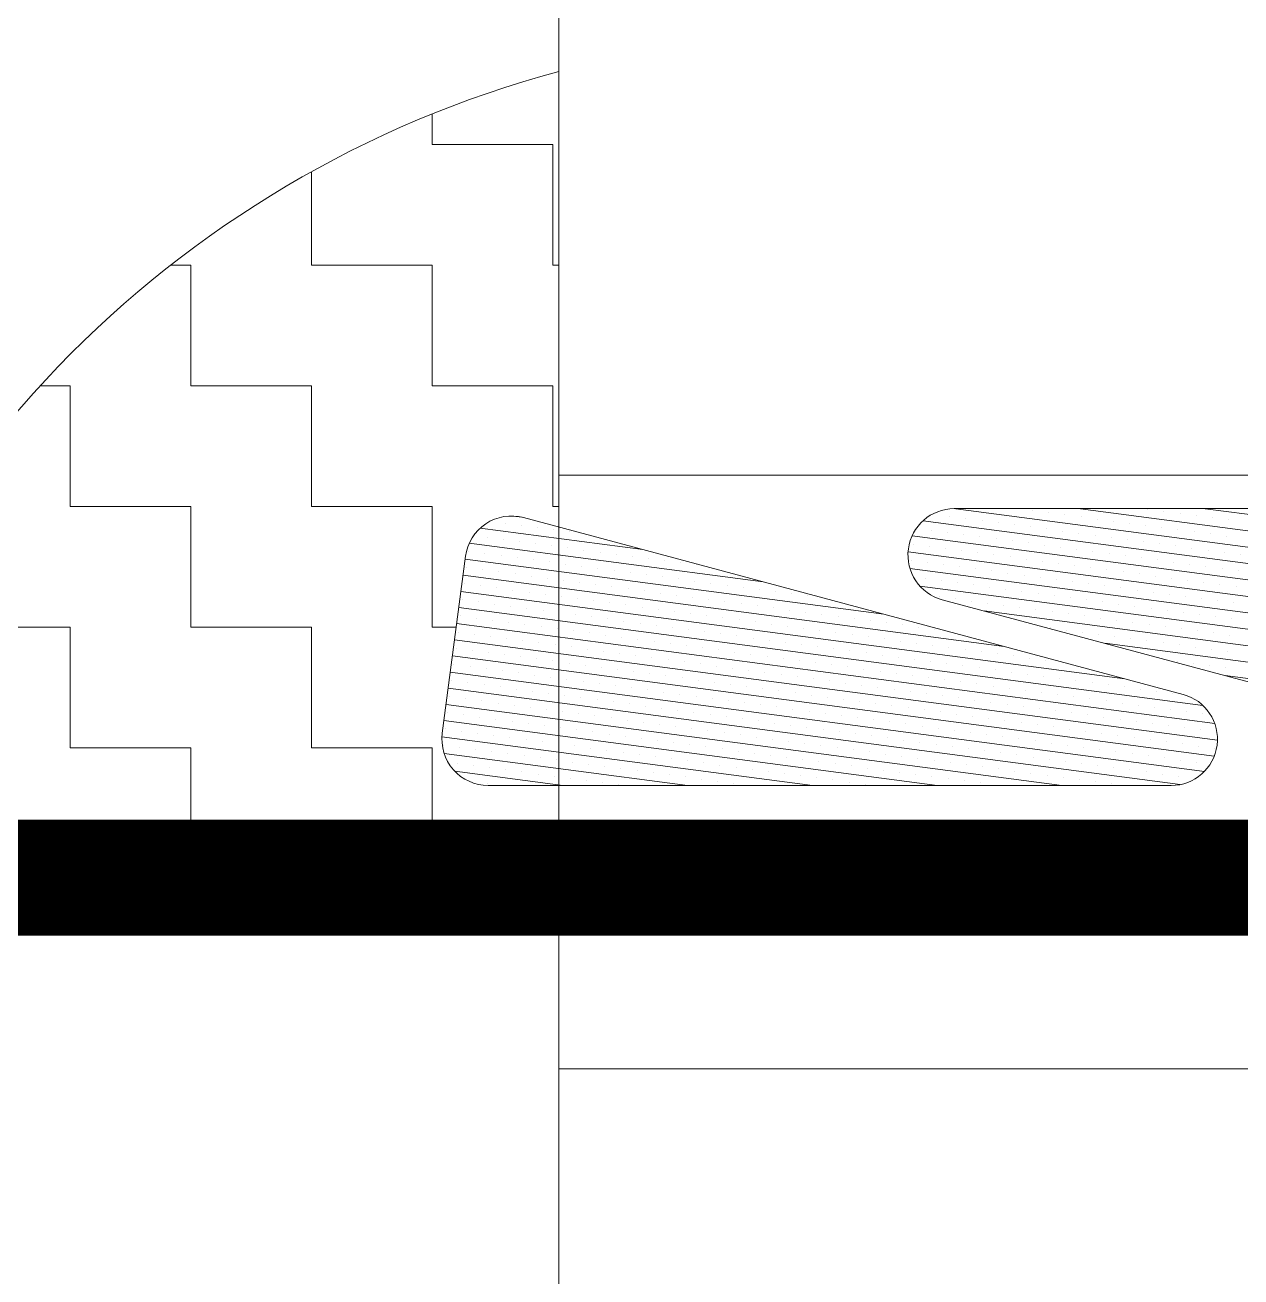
# Model space of a CAD drawing. Header units: inches. Extents: x 0 to 703, y 0 to 93.
# Drawn here: x 632.664 to 633.294, y 91.413 to 92.062 of the extents above; entities that cross this region are included whole.
import ezdxf

# ---------------------------------------------------------------- set-up
doc = ezdxf.new("R2010")
doc.units = ezdxf.units.IN
doc.header["$MEASUREMENT"] = 0
doc.layers.add('BP Mastic', color=191, linetype='Continuous', lineweight=0)
doc.layers.add('BP Others', color=190, linetype='Continuous', lineweight=0)
doc.layers.add('Metal', color=7, linetype='Continuous', true_color=0x803345)

# ---------------------------------------------------------------- blocks, each defined once
blk = doc.blocks.new('*X20')
at = {"color": 0}
for p, q in [((15.30407, 19.60279), (15.56126, 19.63665)), ((15.30522, 19.59407), (15.6286, 19.63665)), ((15.30637, 19.58536), (15.69593, 19.63665)), ((15.5836, 19.63516), (15.5836, 19.63516)), ((15.59232, 19.6363), (15.59232, 19.6363)), ((15.65446, 19.63562), (15.65446, 19.63562)), ((15.30752, 19.57665), (15.71359, 19.63011)), ((15.54875, 19.63057), (15.54875, 19.63057)), ((15.55746, 19.63171), (15.55746, 19.63171)), ((15.56617, 19.63286), (15.56617, 19.63286)), ((15.57489, 19.63401), (15.57489, 19.63401)), ((15.60218, 19.62874), (15.60218, 19.62874)), ((15.61089, 19.62988), (15.61089, 19.62988)), ((15.6196, 19.63103), (15.6196, 19.63103)), ((15.62832, 19.63218), (15.62832, 19.63218)), ((15.63703, 19.63332), (15.63703, 19.63332)), ((15.64575, 19.63447), (15.64575, 19.63447)), ((15.67303, 19.6292), (15.67303, 19.6292)), ((15.68175, 19.63035), (15.68175, 19.63035)), ((15.69046, 19.63149), (15.69046, 19.63149)), ((15.69918, 19.63264), (15.69918, 19.63264)), ((15.70789, 19.63379), (15.70789, 19.63379)), ((15.93002, 19.63201), (15.93497, 19.63266)), ((15.93904, 19.62876), (15.93904, 19.62876)), ((15.30866, 19.56793), (15.71948, 19.62202)), ((15.54989, 19.62185), (15.54989, 19.62185)), ((15.55861, 19.623), (15.55861, 19.623)), ((15.56732, 19.62415), (15.56732, 19.62415)), ((15.57603, 19.62529), (15.57603, 19.62529)), ((15.58475, 19.62644), (15.58475, 19.62644)), ((15.59346, 19.62759), (15.59346, 19.62759)), ((15.62075, 19.62232), (15.62075, 19.62232)), ((15.62947, 19.62346), (15.62947, 19.62346)), ((15.63818, 19.62461), (15.63818, 19.62461)), ((15.64689, 19.62576), (15.64689, 19.62576)), ((15.65561, 19.6269), (15.65561, 19.6269)), ((15.66432, 19.62805), (15.66432, 19.62805)), ((15.6829, 19.62163), (15.6829, 19.62163)), ((15.69161, 19.62278), (15.69161, 19.62278)), ((15.70032, 19.62393), (15.70032, 19.62393)), ((15.70904, 19.62507), (15.70904, 19.62507)), ((15.86489, 19.61457), (15.95261, 19.62611)), ((15.90418, 19.62417), (15.90418, 19.62417)), ((15.9129, 19.62532), (15.9129, 19.62532)), ((15.92161, 19.62647), (15.92161, 19.62647)), ((15.93033, 19.62761), (15.93033, 19.62761)), ((15.56847, 19.61543), (15.56847, 19.61543)), ((15.57718, 19.61658), (15.57718, 19.61658)), ((15.5859, 19.61773), (15.5859, 19.61773)), ((15.59461, 19.61887), (15.59461, 19.61887)), ((15.60332, 19.62002), (15.60332, 19.62002)), ((15.61204, 19.62117), (15.61204, 19.62117)), ((15.63061, 19.61475), (15.63061, 19.61475)), ((15.63933, 19.6159), (15.63933, 19.6159)), ((15.64804, 19.61704), (15.64804, 19.61704)), ((15.65675, 19.61819), (15.65675, 19.61819)), ((15.66547, 19.61934), (15.66547, 19.61934)), ((15.67418, 19.62049), (15.67418, 19.62049)), ((15.70147, 19.61521), (15.70147, 19.61521)), ((15.71018, 19.61636), (15.71018, 19.61636)), ((15.7189, 19.61751), (15.7189, 19.61751)), ((15.79985, 19.59714), (15.95849, 19.61802)), ((15.90533, 19.61546), (15.90533, 19.61546)), ((15.91405, 19.6166), (15.91405, 19.6166)), ((15.92276, 19.61775), (15.92276, 19.61775)), ((15.93147, 19.6189), (15.93147, 19.6189)), ((15.94019, 19.62005), (15.94019, 19.62005)), ((15.9489, 19.62119), (15.9489, 19.62119)), ((15.30981, 19.55922), (15.72167, 19.61344)), ((15.54233, 19.61199), (15.54233, 19.61199)), ((15.55104, 19.61314), (15.55104, 19.61314)), ((15.55975, 19.61429), (15.55975, 19.61429)), ((15.58704, 19.60901), (15.58704, 19.60901)), ((15.59576, 19.61016), (15.59576, 19.61016)), ((15.60447, 19.61131), (15.60447, 19.61131)), ((15.61318, 19.61246), (15.61318, 19.61246)), ((15.6219, 19.6136), (15.6219, 19.6136)), ((15.64919, 19.60833), (15.64919, 19.60833)), ((15.6579, 19.60948), (15.6579, 19.60948)), ((15.66662, 19.61062), (15.66662, 19.61062)), ((15.67533, 19.61177), (15.67533, 19.61177)), ((15.68404, 19.61292), (15.68404, 19.61292)), ((15.69276, 19.61407), (15.69276, 19.61407)), ((15.72005, 19.60879), (15.72005, 19.60879)), ((15.73481, 19.57971), (15.96072, 19.60945)), ((15.85305, 19.60857), (15.85305, 19.60857)), ((15.86176, 19.60972), (15.86176, 19.60972)), ((15.87048, 19.61087), (15.87048, 19.61087)), ((15.87919, 19.61202), (15.87919, 19.61202)), ((15.8879, 19.61316), (15.8879, 19.61316)), ((15.89662, 19.61431), (15.89662, 19.61431)), ((15.92391, 19.60904), (15.92391, 19.60904)), ((15.93262, 19.61019), (15.93262, 19.61019)), ((15.94133, 19.61133), (15.94133, 19.61133)), ((15.95005, 19.61248), (15.95005, 19.61248)), ((15.95876, 19.61363), (15.95876, 19.61363)), ((15.31096, 19.5505), (15.72068, 19.60444)), ((15.54347, 19.60328), (15.54347, 19.60328)), ((15.55219, 19.60442), (15.55219, 19.60442)), ((15.5609, 19.60557), (15.5609, 19.60557)), ((15.56962, 19.60672), (15.56962, 19.60672)), ((15.57833, 19.60787), (15.57833, 19.60787)), ((15.5969, 19.60145), (15.5969, 19.60145)), ((15.60562, 19.60259), (15.60562, 19.60259)), ((15.61433, 19.60374), (15.61433, 19.60374)), ((15.62305, 19.60489), (15.62305, 19.60489)), ((15.63176, 19.60604), (15.63176, 19.60604)), ((15.64047, 19.60718), (15.64047, 19.60718)), ((15.66776, 19.60191), (15.66776, 19.60191)), ((15.67648, 19.60306), (15.67648, 19.60306)), ((15.68519, 19.6042), (15.68519, 19.6042)), ((15.6939, 19.60535), (15.6939, 19.60535)), ((15.70262, 19.6065), (15.70262, 19.6065)), ((15.71133, 19.60765), (15.71133, 19.60765)), ((15.83562, 19.60628), (15.83562, 19.60628)), ((15.84433, 19.60743), (15.84433, 19.60743)), ((15.87162, 19.60215), (15.87162, 19.60215)), ((15.88034, 19.6033), (15.88034, 19.6033)), ((15.88905, 19.60445), (15.88905, 19.60445)), ((15.89776, 19.6056), (15.89776, 19.6056)), ((15.90648, 19.60674), (15.90648, 19.60674)), ((15.91519, 19.60789), (15.91519, 19.60789)), ((15.93377, 19.60147), (15.93377, 19.60147)), ((15.94248, 19.60262), (15.94248, 19.60262)), ((15.95119, 19.60377), (15.95119, 19.60377)), ((15.95991, 19.60491), (15.95991, 19.60491)), ((15.3121, 19.54179), (15.71527, 19.59487)), ((15.54462, 19.59456), (15.54462, 19.59456)), ((15.55333, 19.59571), (15.55333, 19.59571)), ((15.56205, 19.59686), (15.56205, 19.59686)), ((15.57076, 19.59801), (15.57076, 19.59801)), ((15.57948, 19.59915), (15.57948, 19.59915)), ((15.58819, 19.6003), (15.58819, 19.6003)), ((15.61548, 19.59503), (15.61548, 19.59503)), ((15.62419, 19.59617), (15.62419, 19.59617)), ((15.63291, 19.59732), (15.63291, 19.59732)), ((15.64162, 19.59847), (15.64162, 19.59847)), ((15.65033, 19.59962), (15.65033, 19.59962)), ((15.65905, 19.60076), (15.65905, 19.60076)), ((15.66976, 19.56228), (15.96187, 19.60074)), ((15.68634, 19.59549), (15.68634, 19.59549)), ((15.69505, 19.59664), (15.69505, 19.59664)), ((15.70376, 19.59779), (15.70376, 19.59779)), ((15.71248, 19.59893), (15.71248, 19.59893)), ((15.81934, 19.59527), (15.81934, 19.59527)), ((15.82805, 19.59642), (15.82805, 19.59642)), ((15.83677, 19.59757), (15.83677, 19.59757)), ((15.84548, 19.59871), (15.84548, 19.59871)), ((15.8542, 19.59986), (15.8542, 19.59986)), ((15.86291, 19.60101), (15.86291, 19.60101)), ((15.88148, 19.59459), (15.88148, 19.59459)), ((15.8902, 19.59574), (15.8902, 19.59574)), ((15.89891, 19.59688), (15.89891, 19.59688)), ((15.90763, 19.59803), (15.90763, 19.59803)), ((15.91634, 19.59918), (15.91634, 19.59918)), ((15.92505, 19.60032), (15.92505, 19.60032)), ((15.95234, 19.59505), (15.95234, 19.59505)), ((15.96106, 19.5962), (15.96106, 19.5962)), ((15.5632, 19.58814), (15.5632, 19.58814)), ((15.57191, 19.58929), (15.57191, 19.58929)), ((15.58062, 19.59044), (15.58062, 19.59044)), ((15.58934, 19.59159), (15.58934, 19.59159)), ((15.59805, 19.59273), (15.59805, 19.59273)), ((15.60472, 19.54485), (15.96302, 19.59202)), ((15.60677, 19.59388), (15.60677, 19.59388)), ((15.63405, 19.58861), (15.63405, 19.58861)), ((15.64277, 19.58976), (15.64277, 19.58976)), ((15.65148, 19.5909), (15.65148, 19.5909)), ((15.6602, 19.59205), (15.6602, 19.59205)), ((15.66891, 19.5932), (15.66891, 19.5932)), ((15.67762, 19.59434), (15.67762, 19.59434)), ((15.6962, 19.58792), (15.6962, 19.58792)), ((15.70491, 19.58907), (15.70491, 19.58907)), ((15.77577, 19.58954), (15.77577, 19.58954)), ((15.78448, 19.59068), (15.78448, 19.59068)), ((15.7932, 19.59183), (15.7932, 19.59183)), ((15.80191, 19.59298), (15.80191, 19.59298)), ((15.81063, 19.59412), (15.81063, 19.59412)), ((15.8292, 19.5877), (15.8292, 19.5877)), ((15.83791, 19.58885), (15.83791, 19.58885)), ((15.84663, 19.59), (15.84663, 19.59)), ((15.85534, 19.59115), (15.85534, 19.59115)), ((15.86406, 19.59229), (15.86406, 19.59229)), ((15.87277, 19.59344), (15.87277, 19.59344)), ((15.90006, 19.58817), (15.90006, 19.58817)), ((15.90877, 19.58932), (15.90877, 19.58932)), ((15.91749, 19.59046), (15.91749, 19.59046)), ((15.9262, 19.59161), (15.9262, 19.59161)), ((15.93491, 19.59276), (15.93491, 19.59276)), ((15.94363, 19.5939), (15.94363, 19.5939)), ((15.31325, 19.53308), (15.68058, 19.58144)), ((15.54577, 19.58585), (15.54577, 19.58585)), ((15.55448, 19.587), (15.55448, 19.587)), ((15.56252, 19.53043), (15.96416, 19.58331)), ((15.58177, 19.58172), (15.58177, 19.58172)), ((15.59048, 19.58287), (15.59048, 19.58287)), ((15.5992, 19.58402), (15.5992, 19.58402)), ((15.60791, 19.58517), (15.60791, 19.58517)), ((15.61663, 19.58631), (15.61663, 19.58631)), ((15.62534, 19.58746), (15.62534, 19.58746)), ((15.64392, 19.58104), (15.64392, 19.58104)), ((15.65263, 19.58219), (15.65263, 19.58219)), ((15.66134, 19.58334), (15.66134, 19.58334)), ((15.67006, 19.58448), (15.67006, 19.58448)), ((15.67877, 19.58563), (15.67877, 19.58563)), ((15.68748, 19.58678), (15.68748, 19.58678)), ((15.78563, 19.58197), (15.78563, 19.58197)), ((15.79435, 19.58312), (15.79435, 19.58312)), ((15.80306, 19.58426), (15.80306, 19.58426)), ((15.81177, 19.58541), (15.81177, 19.58541)), ((15.82049, 19.58656), (15.82049, 19.58656)), ((15.84778, 19.58129), (15.84778, 19.58129)), ((15.85649, 19.58243), (15.85649, 19.58243)), ((15.8652, 19.58358), (15.8652, 19.58358)), ((15.87392, 19.58473), (15.87392, 19.58473)), ((15.88263, 19.58587), (15.88263, 19.58587)), ((15.89135, 19.58702), (15.89135, 19.58702)), ((15.91863, 19.58175), (15.91863, 19.58175)), ((15.92735, 19.5829), (15.92735, 19.5829)), ((15.93606, 19.58404), (15.93606, 19.58404)), ((15.94478, 19.58519), (15.94478, 19.58519)), ((15.95349, 19.58634), (15.95349, 19.58634)), ((15.9622, 19.58749), (15.9622, 19.58749)), ((15.54692, 19.57714), (15.54692, 19.57714)), ((15.55563, 19.57828), (15.55563, 19.57828)), ((15.55617, 19.52073), (15.96531, 19.5746)), ((15.56434, 19.57943), (15.56434, 19.57943)), ((15.57306, 19.58058), (15.57306, 19.58058)), ((15.60035, 19.57531), (15.60035, 19.57531)), ((15.60906, 19.57645), (15.60906, 19.57645)), ((15.61777, 19.5776), (15.61777, 19.5776)), ((15.62649, 19.57875), (15.62649, 19.57875)), ((15.6352, 19.57989), (15.6352, 19.57989)), ((15.73335, 19.57509), (15.73335, 19.57509)), ((15.74206, 19.57623), (15.74206, 19.57623)), ((15.75078, 19.57738), (15.75078, 19.57738)), ((15.75949, 19.57853), (15.75949, 19.57853)), ((15.7682, 19.57967), (15.7682, 19.57967)), ((15.77692, 19.58082), (15.77692, 19.58082)), ((15.79549, 19.5744), (15.79549, 19.5744)), ((15.80421, 19.57555), (15.80421, 19.57555)), ((15.81292, 19.5767), (15.81292, 19.5767)), ((15.82163, 19.57784), (15.82163, 19.57784)), ((15.83035, 19.57899), (15.83035, 19.57899)), ((15.83906, 19.58014), (15.83906, 19.58014)), ((15.86635, 19.57487), (15.86635, 19.57487)), ((15.87506, 19.57601), (15.87506, 19.57601)), ((15.88378, 19.57716), (15.88378, 19.57716)), ((15.89249, 19.57831), (15.89249, 19.57831)), ((15.90121, 19.57945), (15.90121, 19.57945)), ((15.90992, 19.5806), (15.90992, 19.5806)), ((15.92849, 19.57418), (15.92849, 19.57418)), ((15.93721, 19.57533), (15.93721, 19.57533)), ((15.94592, 19.57648), (15.94592, 19.57648)), ((15.95464, 19.57762), (15.95464, 19.57762)), ((15.96335, 19.57877), (15.96335, 19.57877)), ((15.54806, 19.56842), (15.54806, 19.56842)), ((15.55678, 19.56957), (15.55678, 19.56957)), ((15.56549, 19.57072), (15.56549, 19.57072)), ((15.5742, 19.57186), (15.5742, 19.57186)), ((15.58292, 19.57301), (15.58292, 19.57301)), ((15.59163, 19.57416), (15.59163, 19.57416)), ((15.61021, 19.56774), (15.61021, 19.56774)), ((15.61892, 19.56889), (15.61892, 19.56889)), ((15.62763, 19.57003), (15.62763, 19.57003)), ((15.63635, 19.57118), (15.63635, 19.57118)), ((15.64506, 19.57233), (15.64506, 19.57233)), ((15.70721, 19.57164), (15.70721, 19.57164)), ((15.71592, 19.57279), (15.71592, 19.57279)), ((15.72463, 19.57394), (15.72463, 19.57394)), ((15.74321, 19.56752), (15.74321, 19.56752)), ((15.75192, 19.56867), (15.75192, 19.56867)), ((15.76064, 19.56981), (15.76064, 19.56981)), ((15.76935, 19.57096), (15.76935, 19.57096)), ((15.77806, 19.57211), (15.77806, 19.57211)), ((15.78678, 19.57325), (15.78678, 19.57325)), ((15.81407, 19.56798), (15.81407, 19.56798)), ((15.82278, 19.56913), (15.82278, 19.56913)), ((15.8315, 19.57028), (15.8315, 19.57028)), ((15.84021, 19.57142), (15.84021, 19.57142)), ((15.84892, 19.57257), (15.84892, 19.57257)), ((15.85764, 19.57372), (15.85764, 19.57372)), ((15.88493, 19.56845), (15.88493, 19.56845)), ((15.89364, 19.56959), (15.89364, 19.56959)), ((15.90235, 19.57074), (15.90235, 19.57074)), ((15.91107, 19.57189), (15.91107, 19.57189)), ((15.91978, 19.57304), (15.91978, 19.57304)), ((15.94707, 19.56776), (15.94707, 19.56776)), ((15.95578, 19.56891), (15.95578, 19.56891)), ((15.9645, 19.57006), (15.9645, 19.57006)), ((15.3144, 19.52436), (15.61554, 19.56401)), ((15.5547, 19.51167), (15.96646, 19.56588)), ((15.55792, 19.56086), (15.55792, 19.56086)), ((15.56664, 19.562), (15.56664, 19.562)), ((15.57535, 19.56315), (15.57535, 19.56315)), ((15.58407, 19.5643), (15.58407, 19.5643)), ((15.59278, 19.56544), (15.59278, 19.56544)), ((15.60149, 19.56659), (15.60149, 19.56659)), ((15.69964, 19.56178), (15.69964, 19.56178)), ((15.70835, 19.56293), (15.70835, 19.56293)), ((15.71707, 19.56408), (15.71707, 19.56408)), ((15.72578, 19.56522), (15.72578, 19.56522)), ((15.7345, 19.56637), (15.7345, 19.56637)), ((15.76178, 19.5611), (15.76178, 19.5611)), ((15.7705, 19.56225), (15.7705, 19.56225)), ((15.77921, 19.56339), (15.77921, 19.56339)), ((15.78793, 19.56454), (15.78793, 19.56454)), ((15.79664, 19.56569), (15.79664, 19.56569)), ((15.80535, 19.56684), (15.80535, 19.56684)), ((15.83264, 19.56156), (15.83264, 19.56156)), ((15.84136, 19.56271), (15.84136, 19.56271)), ((15.85007, 19.56386), (15.85007, 19.56386)), ((15.85878, 19.565), (15.85878, 19.565)), ((15.8675, 19.56615), (15.8675, 19.56615)), ((15.87621, 19.5673), (15.87621, 19.5673)), ((15.89479, 19.56088), (15.89479, 19.56088)), ((15.9035, 19.56203), (15.9035, 19.56203)), ((15.91221, 19.56317), (15.91221, 19.56317)), ((15.92093, 19.56432), (15.92093, 19.56432)), ((15.92964, 19.56547), (15.92964, 19.56547)), ((15.93836, 19.56662), (15.93836, 19.56662)), ((15.96564, 19.56134), (15.96564, 19.56134)), ((15.54921, 19.55971), (15.54921, 19.55971)), ((15.55645, 19.50304), (15.9676, 19.55717)), ((15.5765, 19.55444), (15.5765, 19.55444)), ((15.64736, 19.5549), (15.64736, 19.5549)), ((15.65607, 19.55605), (15.65607, 19.55605)), ((15.66478, 19.55719), (15.66478, 19.55719)), ((15.6735, 19.55834), (15.6735, 19.55834)), ((15.68221, 19.55949), (15.68221, 19.55949)), ((15.69093, 19.56064), (15.69093, 19.56064)), ((15.7095, 19.55422), (15.7095, 19.55422)), ((15.71821, 19.55536), (15.71821, 19.55536)), ((15.72693, 19.55651), (15.72693, 19.55651)), ((15.73564, 19.55766), (15.73564, 19.55766)), ((15.74436, 19.5588), (15.74436, 19.5588)), ((15.75307, 19.55995), (15.75307, 19.55995)), ((15.78036, 19.55468), (15.78036, 19.55468)), ((15.78907, 19.55583), (15.78907, 19.55583)), ((15.79779, 19.55697), (15.79779, 19.55697)), ((15.8065, 19.55812), (15.8065, 19.55812)), ((15.81521, 19.55927), (15.81521, 19.55927)), ((15.82393, 19.56042), (15.82393, 19.56042)), ((15.8425, 19.554), (15.8425, 19.554)), ((15.85122, 19.55514), (15.85122, 19.55514)), ((15.85993, 19.55629), (15.85993, 19.55629)), ((15.86865, 19.55744), (15.86865, 19.55744)), ((15.87736, 19.55859), (15.87736, 19.55859)), ((15.88607, 19.55973), (15.88607, 19.55973)), ((15.91336, 19.55446), (15.91336, 19.55446)), ((15.92208, 19.55561), (15.92208, 19.55561)), ((15.93079, 19.55675), (15.93079, 19.55675)), ((15.9395, 19.5579), (15.9395, 19.5579)), ((15.94822, 19.55905), (15.94822, 19.55905)), ((15.95693, 19.5602), (15.95693, 19.5602)), ((15.55036, 19.55099), (15.55036, 19.55099)), ((15.55907, 19.55214), (15.55907, 19.55214)), ((15.56173, 19.49487), (15.96875, 19.54846)), ((15.56778, 19.55329), (15.56778, 19.55329)), ((15.63864, 19.55375), (15.63864, 19.55375)), ((15.65722, 19.54733), (15.65722, 19.54733)), ((15.66593, 19.54848), (15.66593, 19.54848)), ((15.67465, 19.54963), (15.67465, 19.54963)), ((15.68336, 19.55077), (15.68336, 19.55077)), ((15.69207, 19.55192), (15.69207, 19.55192)), ((15.70079, 19.55307), (15.70079, 19.55307)), ((15.72808, 19.5478), (15.72808, 19.5478)), ((15.73679, 19.54894), (15.73679, 19.54894)), ((15.7455, 19.55009), (15.7455, 19.55009)), ((15.75422, 19.55124), (15.75422, 19.55124)), ((15.76293, 19.55239), (15.76293, 19.55239)), ((15.77165, 19.55353), (15.77165, 19.55353)), ((15.79893, 19.54826), (15.79893, 19.54826)), ((15.80765, 19.54941), (15.80765, 19.54941)), ((15.81636, 19.55055), (15.81636, 19.55055)), ((15.82508, 19.5517), (15.82508, 19.5517)), ((15.83379, 19.55285), (15.83379, 19.55285)), ((15.86108, 19.54758), (15.86108, 19.54758)), ((15.86979, 19.54872), (15.86979, 19.54872)), ((15.87851, 19.54987), (15.87851, 19.54987)), ((15.88722, 19.55102), (15.88722, 19.55102)), ((15.89593, 19.55217), (15.89593, 19.55217)), ((15.90465, 19.55331), (15.90465, 19.55331)), ((15.93194, 19.54804), (15.93194, 19.54804)), ((15.94065, 19.54919), (15.94065, 19.54919)), ((15.94936, 19.55034), (15.94936, 19.55034)), ((15.95808, 19.55148), (15.95808, 19.55148)), ((15.96679, 19.55263), (15.96679, 19.55263)), ((15.31555, 19.51565), (15.5505, 19.54658)), ((15.60493, 19.54045), (15.60493, 19.54045)), ((15.61365, 19.5416), (15.61365, 19.5416)), ((15.62236, 19.54274), (15.62236, 19.54274)), ((15.63108, 19.54389), (15.63108, 19.54389)), ((15.63979, 19.54504), (15.63979, 19.54504)), ((15.6485, 19.54619), (15.6485, 19.54619)), ((15.67579, 19.54091), (15.67579, 19.54091)), ((15.68451, 19.54206), (15.68451, 19.54206)), ((15.69322, 19.54321), (15.69322, 19.54321)), ((15.70193, 19.54436), (15.70193, 19.54436)), ((15.71065, 19.5455), (15.71065, 19.5455)), ((15.71936, 19.54665), (15.71936, 19.54665)), ((15.74665, 19.54138), (15.74665, 19.54138)), ((15.75536, 19.54252), (15.75536, 19.54252)), ((15.76408, 19.54367), (15.76408, 19.54367)), ((15.77279, 19.54482), (15.77279, 19.54482)), ((15.78151, 19.54597), (15.78151, 19.54597)), ((15.79022, 19.54711), (15.79022, 19.54711)), ((15.8088, 19.54069), (15.8088, 19.54069)), ((15.81751, 19.54184), (15.81751, 19.54184)), ((15.82622, 19.54299), (15.82622, 19.54299)), ((15.83494, 19.54414), (15.83494, 19.54414)), ((15.84365, 19.54528), (15.84365, 19.54528)), ((15.85236, 19.54643), (15.85236, 19.54643)), ((15.87965, 19.54116), (15.87965, 19.54116)), ((15.88837, 19.5423), (15.88837, 19.5423)), ((15.89708, 19.54345), (15.89708, 19.54345)), ((15.90579, 19.5446), (15.90579, 19.5446)), ((15.91451, 19.54575), (15.91451, 19.54575)), ((15.92322, 19.54689), (15.92322, 19.54689)), ((15.9418, 19.54047), (15.9418, 19.54047)), ((15.95051, 19.54162), (15.95051, 19.54162)), ((15.95923, 19.54277), (15.95923, 19.54277)), ((15.96794, 19.54392), (15.96794, 19.54392)), ((15.57487, 19.48773), (15.9699, 19.53974)), ((15.57879, 19.53701), (15.57879, 19.53701)), ((15.58751, 19.53816), (15.58751, 19.53816)), ((15.59622, 19.5393), (15.59622, 19.5393)), ((15.62351, 19.53403), (15.62351, 19.53403)), ((15.63222, 19.53518), (15.63222, 19.53518)), ((15.64094, 19.53632), (15.64094, 19.53632)), ((15.64965, 19.53747), (15.64965, 19.53747)), ((15.65836, 19.53862), (15.65836, 19.53862)), ((15.66708, 19.53977), (15.66708, 19.53977)), ((15.69437, 19.53449), (15.69437, 19.53449)), ((15.70308, 19.53564), (15.70308, 19.53564)), ((15.7118, 19.53679), (15.7118, 19.53679)), ((15.72051, 19.53794), (15.72051, 19.53794)), ((15.72922, 19.53908), (15.72922, 19.53908)), ((15.73794, 19.54023), (15.73794, 19.54023)), ((15.75651, 19.53381), (15.75651, 19.53381)), ((15.76523, 19.53496), (15.76523, 19.53496)), ((15.77394, 19.5361), (15.77394, 19.5361)), ((15.78265, 19.53725), (15.78265, 19.53725)), ((15.79137, 19.5384), (15.79137, 19.5384)), ((15.80008, 19.53955), (15.80008, 19.53955)), ((15.82737, 19.53427), (15.82737, 19.53427)), ((15.83608, 19.53542), (15.83608, 19.53542)), ((15.8448, 19.53657), (15.8448, 19.53657)), ((15.85351, 19.53772), (15.85351, 19.53772)), ((15.86223, 19.53886), (15.86223, 19.53886)), ((15.87094, 19.54001), (15.87094, 19.54001)), ((15.89823, 19.53474), (15.89823, 19.53474)), ((15.90694, 19.53589), (15.90694, 19.53589)), ((15.91566, 19.53703), (15.91566, 19.53703)), ((15.92437, 19.53818), (15.92437, 19.53818)), ((15.93308, 19.53933), (15.93308, 19.53933)), ((15.96037, 19.53405), (15.96037, 19.53405)), ((15.96909, 19.5352), (15.96909, 19.5352)), ((15.57123, 19.52715), (15.57123, 19.52715)), ((15.57994, 19.52829), (15.57994, 19.52829)), ((15.58865, 19.52944), (15.58865, 19.52944)), ((15.59737, 19.53059), (15.59737, 19.53059)), ((15.60608, 19.53174), (15.60608, 19.53174)), ((15.6148, 19.53288), (15.6148, 19.53288)), ((15.63863, 19.48726), (15.97105, 19.53103)), ((15.64208, 19.52761), (15.64208, 19.52761)), ((15.6508, 19.52876), (15.6508, 19.52876)), ((15.65951, 19.52991), (15.65951, 19.52991)), ((15.66823, 19.53105), (15.66823, 19.53105)), ((15.67694, 19.5322), (15.67694, 19.5322)), ((15.68565, 19.53335), (15.68565, 19.53335)), ((15.70423, 19.52693), (15.70423, 19.52693)), ((15.71294, 19.52807), (15.71294, 19.52807)), ((15.72166, 19.52922), (15.72166, 19.52922)), ((15.73037, 19.53037), (15.73037, 19.53037)), ((15.73908, 19.53152), (15.73908, 19.53152)), ((15.7478, 19.53266), (15.7478, 19.53266)), ((15.77509, 19.52739), (15.77509, 19.52739)), ((15.7838, 19.52854), (15.7838, 19.52854)), ((15.79251, 19.52969), (15.79251, 19.52969)), ((15.80123, 19.53083), (15.80123, 19.53083)), ((15.80994, 19.53198), (15.80994, 19.53198)), ((15.81866, 19.53313), (15.81866, 19.53313)), ((15.84595, 19.52785), (15.84595, 19.52785)), ((15.85466, 19.529), (15.85466, 19.529)), ((15.86337, 19.53015), (15.86337, 19.53015)), ((15.87209, 19.5313), (15.87209, 19.5313)), ((15.8808, 19.53244), (15.8808, 19.53244)), ((15.88951, 19.53359), (15.88951, 19.53359)), ((15.90809, 19.52717), (15.90809, 19.52717)), ((15.9168, 19.52832), (15.9168, 19.52832)), ((15.92552, 19.52947), (15.92552, 19.52947)), ((15.93423, 19.53061), (15.93423, 19.53061)), ((15.94294, 19.53176), (15.94294, 19.53176)), ((15.95166, 19.53291), (15.95166, 19.53291)), ((15.56251, 19.526), (15.56251, 19.526)), ((15.5898, 19.52073), (15.5898, 19.52073)), ((15.59852, 19.52187), (15.59852, 19.52187)), ((15.60723, 19.52302), (15.60723, 19.52302)), ((15.61594, 19.52417), (15.61594, 19.52417)), ((15.62466, 19.52532), (15.62466, 19.52532)), ((15.63337, 19.52646), (15.63337, 19.52646)), ((15.66066, 19.52119), (15.66066, 19.52119)), ((15.66937, 19.52234), (15.66937, 19.52234)), ((15.67809, 19.52349), (15.67809, 19.52349)), ((15.6868, 19.52463), (15.6868, 19.52463)), ((15.69551, 19.52578), (15.69551, 19.52578)), ((15.70597, 19.48726), (15.97219, 19.52231)), ((15.7228, 19.52051), (15.7228, 19.52051)), ((15.73152, 19.52166), (15.73152, 19.52166)), ((15.74023, 19.5228), (15.74023, 19.5228)), ((15.74895, 19.52395), (15.74895, 19.52395)), ((15.75766, 19.5251), (15.75766, 19.5251)), ((15.76637, 19.52624), (15.76637, 19.52624)), ((15.79366, 19.52097), (15.79366, 19.52097)), ((15.80238, 19.52212), (15.80238, 19.52212)), ((15.81109, 19.52327), (15.81109, 19.52327)), ((15.8198, 19.52441), (15.8198, 19.52441)), ((15.82852, 19.52556), (15.82852, 19.52556)), ((15.83723, 19.52671), (15.83723, 19.52671)), ((15.85581, 19.52029), (15.85581, 19.52029)), ((15.86452, 19.52144), (15.86452, 19.52144)), ((15.87323, 19.52258), (15.87323, 19.52258)), ((15.88195, 19.52373), (15.88195, 19.52373)), ((15.89066, 19.52488), (15.89066, 19.52488)), ((15.89938, 19.52602), (15.89938, 19.52602)), ((15.92666, 19.52075), (15.92666, 19.52075)), ((15.93538, 19.5219), (15.93538, 19.5219)), ((15.94409, 19.52305), (15.94409, 19.52305)), ((15.95281, 19.52419), (15.95281, 19.52419)), ((15.96152, 19.52534), (15.96152, 19.52534)), ((15.97023, 19.52649), (15.97023, 19.52649)), ((15.56366, 19.51729), (15.56366, 19.51729)), ((15.57237, 19.51843), (15.57237, 19.51843)), ((15.58109, 19.51958), (15.58109, 19.51958)), ((15.60838, 19.51431), (15.60838, 19.51431)), ((15.61709, 19.51546), (15.61709, 19.51546)), ((15.6258, 19.5166), (15.6258, 19.5166)), ((15.63452, 19.51775), (15.63452, 19.51775)), ((15.64323, 19.5189), (15.64323, 19.5189)), ((15.65195, 19.52004), (15.65195, 19.52004)), ((15.67052, 19.51362), (15.67052, 19.51362)), ((15.67923, 19.51477), (15.67923, 19.51477)), ((15.68795, 19.51592), (15.68795, 19.51592)), ((15.69666, 19.51707), (15.69666, 19.51707)), ((15.70538, 19.51821), (15.70538, 19.51821)), ((15.71409, 19.51936), (15.71409, 19.51936)), ((15.74138, 19.51409), (15.74138, 19.51409)), ((15.75009, 19.51524), (15.75009, 19.51524)), ((15.75881, 19.51638), (15.75881, 19.51638)), ((15.76752, 19.51753), (15.76752, 19.51753)), ((15.77331, 19.48726), (15.97327, 19.51359)), ((15.77623, 19.51868), (15.77623, 19.51868)), ((15.78495, 19.51982), (15.78495, 19.51982)), ((15.80352, 19.5134), (15.80352, 19.5134)), ((15.81224, 19.51455), (15.81224, 19.51455)), ((15.82095, 19.5157), (15.82095, 19.5157)), ((15.82966, 19.51685), (15.82966, 19.51685)), ((15.83838, 19.51799), (15.83838, 19.51799)), ((15.84709, 19.51914), (15.84709, 19.51914)), ((15.87438, 19.51387), (15.87438, 19.51387)), ((15.88309, 19.51502), (15.88309, 19.51502)), ((15.89181, 19.51616), (15.89181, 19.51616)), ((15.90052, 19.51731), (15.90052, 19.51731)), ((15.90924, 19.51846), (15.90924, 19.51846)), ((15.91795, 19.5196), (15.91795, 19.5196)), ((15.94524, 19.51433), (15.94524, 19.51433)), ((15.95395, 19.51548), (15.95395, 19.51548)), ((15.96267, 19.51663), (15.96267, 19.51663)), ((15.97138, 19.51777), (15.97138, 19.51777)), ((15.55609, 19.50742), (15.55609, 19.50742)), ((15.56481, 19.50857), (15.56481, 19.50857)), ((15.57352, 19.50972), (15.57352, 19.50972)), ((15.58223, 19.51087), (15.58223, 19.51087)), ((15.59095, 19.51201), (15.59095, 19.51201)), ((15.59966, 19.51316), (15.59966, 19.51316)), ((15.61824, 19.50674), (15.61824, 19.50674)), ((15.62695, 19.50789), (15.62695, 19.50789)), ((15.63566, 19.50904), (15.63566, 19.50904)), ((15.64438, 19.51018), (15.64438, 19.51018)), ((15.65309, 19.51133), (15.65309, 19.51133)), ((15.66181, 19.51248), (15.66181, 19.51248)), ((15.6891, 19.50721), (15.6891, 19.50721)), ((15.69781, 19.50835), (15.69781, 19.50835)), ((15.70652, 19.5095), (15.70652, 19.5095)), ((15.71524, 19.51065), (15.71524, 19.51065)), ((15.72395, 19.51179), (15.72395, 19.51179)), ((15.73266, 19.51294), (15.73266, 19.51294)), ((15.75995, 19.50767), (15.75995, 19.50767)), ((15.76867, 19.50882), (15.76867, 19.50882)), ((15.77738, 19.50996), (15.77738, 19.50996)), ((15.7861, 19.51111), (15.7861, 19.51111)), ((15.79481, 19.51226), (15.79481, 19.51226)), ((15.8221, 19.50699), (15.8221, 19.50699)), ((15.83081, 19.50813), (15.83081, 19.50813)), ((15.83953, 19.50928), (15.83953, 19.50928)), ((15.84824, 19.51043), (15.84824, 19.51043)), ((15.85695, 19.51157), (15.85695, 19.51157)), ((15.86567, 19.51272), (15.86567, 19.51272)), ((15.89296, 19.50745), (15.89296, 19.50745)), ((15.90167, 19.5086), (15.90167, 19.5086)), ((15.91038, 19.50974), (15.91038, 19.50974)), ((15.9191, 19.51089), (15.9191, 19.51089)), ((15.92781, 19.51204), (15.92781, 19.51204)), ((15.93653, 19.51319), (15.93653, 19.51319)), ((15.9551, 19.50677), (15.9551, 19.50677)), ((15.96381, 19.50791), (15.96381, 19.50791)), ((15.97253, 19.50906), (15.97253, 19.50906)), ((15.56595, 19.49986), (15.56595, 19.49986)), ((15.57467, 19.50101), (15.57467, 19.50101)), ((15.58338, 19.50215), (15.58338, 19.50215)), ((15.5921, 19.5033), (15.5921, 19.5033)), ((15.60081, 19.50445), (15.60081, 19.50445)), ((15.60952, 19.50559), (15.60952, 19.50559)), ((15.63681, 19.50032), (15.63681, 19.50032)), ((15.64553, 19.50147), (15.64553, 19.50147)), ((15.65424, 19.50262), (15.65424, 19.50262)), ((15.66295, 19.50376), (15.66295, 19.50376)), ((15.67167, 19.50491), (15.67167, 19.50491)), ((15.68038, 19.50606), (15.68038, 19.50606)), ((15.70767, 19.50079), (15.70767, 19.50079)), ((15.71638, 19.50193), (15.71638, 19.50193)), ((15.7251, 19.50308), (15.7251, 19.50308)), ((15.73381, 19.50423), (15.73381, 19.50423)), ((15.74253, 19.50537), (15.74253, 19.50537)), ((15.75124, 19.50652), (15.75124, 19.50652)), ((15.76981, 19.5001), (15.76981, 19.5001)), ((15.77853, 19.50125), (15.77853, 19.50125)), ((15.78724, 19.5024), (15.78724, 19.5024)), ((15.79596, 19.50354), (15.79596, 19.50354)), ((15.80467, 19.50469), (15.80467, 19.50469)), ((15.81338, 19.50584), (15.81338, 19.50584)), ((15.84064, 19.48726), (15.97209, 19.50457)), ((15.84067, 19.50057), (15.84067, 19.50057)), ((15.84939, 19.50171), (15.84939, 19.50171)), ((15.8581, 19.50286), (15.8581, 19.50286)), ((15.86681, 19.50401), (15.86681, 19.50401)), ((15.87553, 19.50515), (15.87553, 19.50515)), ((15.88424, 19.5063), (15.88424, 19.5063)), ((15.90282, 19.49988), (15.90282, 19.49988)), ((15.91153, 19.50103), (15.91153, 19.50103)), ((15.92024, 19.50218), (15.92024, 19.50218)), ((15.92896, 19.50332), (15.92896, 19.50332)), ((15.93767, 19.50447), (15.93767, 19.50447)), ((15.94639, 19.50562), (15.94639, 19.50562)), ((15.58453, 19.49344), (15.58453, 19.49344)), ((15.59324, 19.49459), (15.59324, 19.49459)), ((15.60196, 19.49573), (15.60196, 19.49573)), ((15.61067, 19.49688), (15.61067, 19.49688)), ((15.61938, 19.49803), (15.61938, 19.49803)), ((15.6281, 19.49917), (15.6281, 19.49917)), ((15.65539, 19.4939), (15.65539, 19.4939)), ((15.6641, 19.49505), (15.6641, 19.49505)), ((15.67281, 19.4962), (15.67281, 19.4962)), ((15.68153, 19.49734), (15.68153, 19.49734)), ((15.69024, 19.49849), (15.69024, 19.49849)), ((15.69896, 19.49964), (15.69896, 19.49964)), ((15.71753, 19.49322), (15.71753, 19.49322)), ((15.72625, 19.49437), (15.72625, 19.49437)), ((15.73496, 19.49551), (15.73496, 19.49551)), ((15.74367, 19.49666), (15.74367, 19.49666)), ((15.75239, 19.49781), (15.75239, 19.49781)), ((15.7611, 19.49896), (15.7611, 19.49896)), ((15.78839, 19.49368), (15.78839, 19.49368)), ((15.7971, 19.49483), (15.7971, 19.49483)), ((15.80582, 19.49598), (15.80582, 19.49598)), ((15.81453, 19.49712), (15.81453, 19.49712)), ((15.82325, 19.49827), (15.82325, 19.49827)), ((15.83196, 19.49942), (15.83196, 19.49942)), ((15.85925, 19.49415), (15.85925, 19.49415)), ((15.86796, 19.49529), (15.86796, 19.49529)), ((15.87668, 19.49644), (15.87668, 19.49644)), ((15.88539, 19.49759), (15.88539, 19.49759)), ((15.8941, 19.49874), (15.8941, 19.49874)), ((15.90798, 19.48726), (15.96633, 19.49495)), ((15.92139, 19.49346), (15.92139, 19.49346)), ((15.93011, 19.49461), (15.93011, 19.49461)), ((15.93882, 19.49576), (15.93882, 19.49576)), ((15.94753, 19.4969), (15.94753, 19.4969)), ((15.95625, 19.49805), (15.95625, 19.49805)), ((15.96496, 19.4992), (15.96496, 19.4992)), ((15.5671, 19.49114), (15.5671, 19.49114)), ((15.57582, 19.49229), (15.57582, 19.49229)), ((15.61182, 19.48817), (15.61182, 19.48817)), ((15.62053, 19.48931), (15.62053, 19.48931)), ((15.62925, 19.49046), (15.62925, 19.49046)), ((15.63796, 19.49161), (15.63796, 19.49161)), ((15.64667, 19.49276), (15.64667, 19.49276)), ((15.67396, 19.48748), (15.67396, 19.48748)), ((15.68268, 19.48863), (15.68268, 19.48863)), ((15.69139, 19.48978), (15.69139, 19.48978)), ((15.7001, 19.49092), (15.7001, 19.49092)), ((15.70882, 19.49207), (15.70882, 19.49207)), ((15.74482, 19.48795), (15.74482, 19.48795)), ((15.75353, 19.48909), (15.75353, 19.48909)), ((15.76225, 19.49024), (15.76225, 19.49024)), ((15.77096, 19.49139), (15.77096, 19.49139)), ((15.77968, 19.49254), (15.77968, 19.49254)), ((15.81568, 19.48841), (15.81568, 19.48841)), ((15.82439, 19.48956), (15.82439, 19.48956)), ((15.83311, 19.4907), (15.83311, 19.4907)), ((15.84182, 19.49185), (15.84182, 19.49185)), ((15.85053, 19.493), (15.85053, 19.493)), ((15.87782, 19.48773), (15.87782, 19.48773)), ((15.88654, 19.48887), (15.88654, 19.48887)), ((15.89525, 19.49002), (15.89525, 19.49002)), ((15.90396, 19.49117), (15.90396, 19.49117)), ((15.91268, 19.49232), (15.91268, 19.49232)), ((15.94868, 19.48819), (15.94868, 19.48819)), ((15.95739, 19.48934), (15.95739, 19.48934))]:
    blk.add_line(p, q, dxfattribs=at)

msp = doc.modelspace()

# ---------------------------------------------------------------- hatches: boundary and pattern name
at = {"layer": 'BP Mastic'}
h = msp.add_hatch(dxfattribs=at)
h.set_pattern_fill('ZIGZAG', color=256, scale=0.5, angle=90)
h.set_pattern_definition([(90, (0, 0), (-0.0625, 0.0625), [0.0625, -0.0625]), (180, (4e-18, 0.0625), (-0.0625, -0.0625), [0.0625, -0.0625])])
edge = h.paths.add_edge_path()
edge.add_line((632.53805, 91.62021), (632.94076, 91.62021))
edge.add_line((632.94076, 91.62021), (632.94076, 91.66798))
edge.add_line((632.94076, 91.66798), (632.90411, 91.66798))
edge.add_arc((632.90411, 91.69198), 0.024, 172.5, 270, ccw=False)
edge.add_line((632.88032, 91.69511), (632.89237, 91.7867))
edge.add_arc((632.91617, 91.78357), 0.024, 75, 172.5, ccw=False)
edge.add_line((632.92238, 91.80675), (632.94076, 91.80183))
edge.add_line((632.94076, 91.80183), (632.94076, 92.03785))
edge.add_arc((633.08586, 91.49497), 0.56194, 104.964, 167.12239)
at = {"layer": 'BP Others'}
h = msp.add_hatch(dxfattribs=at)
h.set_pattern_fill('ANSI31', color=256, scale=10)
h.set_pattern_definition([(45, (527.9527, 95.4872), (-0.883883, 0.883883), [])])
h.paths.add_polyline_path([(638.58484, 93.1591), (632.94076, 93.1591), (632.94076, 91.82877), (633.86061, 91.82877), (633.86061, 91.52108), (632.94076, 91.52108), (632.94076, 80.16815), (638.58484, 80.16815)])

# ---------------------------------------------------------------- linework, layer by layer
for p, q in [((632.94076, 93.1591), (632.94076, 69.84486)), ((632.94076, 92.39407), (632.94076, 91.82877)), ((633.86061, 91.82877), (632.94076, 91.82877)), ((633.14561, 91.81139), (633.49948, 91.81139)), ((633.26419, 91.71516), (632.92238, 91.80675)), ((632.89237, 91.7867), (632.88032, 91.69511)), ((633.1394, 91.76421), (633.48121, 91.67262)), ((633.25798, 91.66798), (632.90411, 91.66798)), ((633.86061, 91.52108), (632.94076, 91.52108))]:
    msp.add_line(p, q, dxfattribs=at)
for centre, radius, start, end in [((633.08586, 91.49497), 0.56194, 104.964, 167.12239), ((633.14561, 91.78739), 0.024, 90, 255), ((632.91617, 91.78357), 0.024, 75, 172.5), ((633.25798, 91.69198), 0.024, 270, 75), ((632.90411, 91.69198), 0.024, 172.5, 270)]:
    msp.add_arc(centre, radius, start, end, dxfattribs=at)
at = {"layer": 'Metal', "const_width": 0.06, "flags": 128}
msp.add_lwpolyline([(631.72938, 86.25635), (631.72938, 90.80133), (632.54825, 91.62021), (633.76498, 91.62021), (633.52498, 91.80021)], dxfattribs=at)

# ---------------------------------------------------------------- block references
at = {"layer": 'BP Others', "extrusion": (0, 0, -1), "xscale": 0.96, "yscale": 0.96, "zscale": -0.96}
msp.add_blockref('*X20', (-648.21448, 72.96019), dxfattribs=at)

doc.saveas('drawing.dxf')
